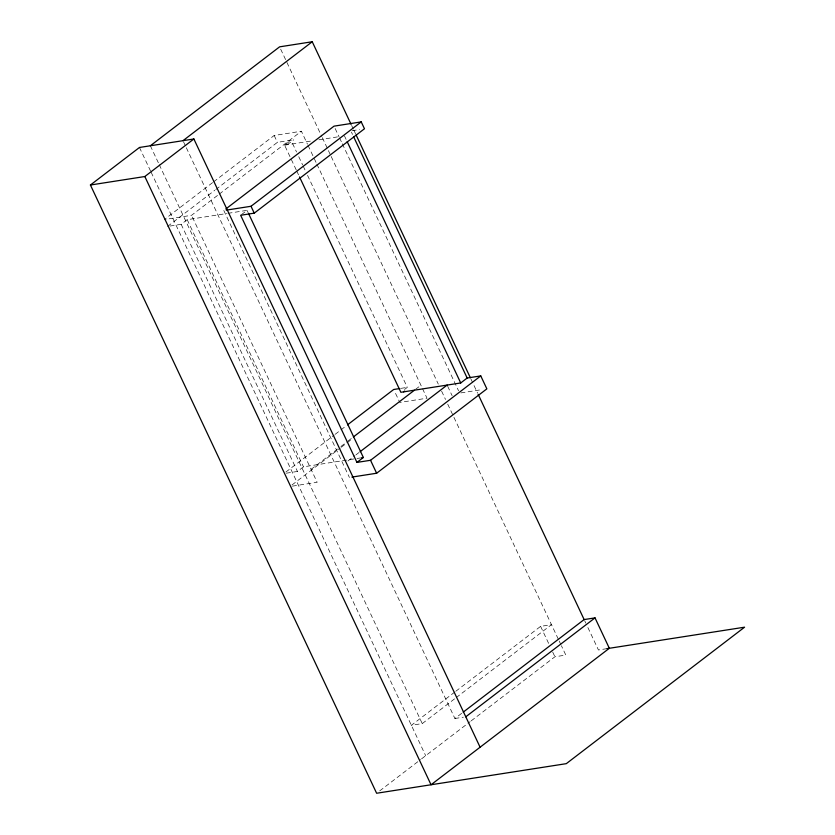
<?xml version="1.0" encoding="UTF-8"?>
<svg xmlns="http://www.w3.org/2000/svg" width="835" height="835" viewBox="0 0 835 835"><rect width="100%" height="100%" fill="white"/><g stroke="black" fill="none" stroke-linecap="round" stroke-linejoin="round"><path stroke-width="0.63" stroke-dasharray="4.17 3.13" d="M212.581 182.625L164.328 219.563L191.539 215.315L218.227 194.889M213.603 181.842L274.172 135.479L301.383 131.231L307.468 144.173M167.564 226.431L214.783 190.286M215.816 189.503L277.408 142.347L291.008 140.228L296.55 152.001M219.25 194.106L301.383 131.231M170.037 226.045L181.164 224.312L187.207 219.688L226.682 213.53M296.206 169.87L284.578 145.154L291.008 140.228M287.292 144.737L293.732 139.8M241.555 214.564L247.066 210.347L248.172 212.706M285.914 472.005L334.167 435.066M335.19 434.283L346.483 425.641M286.332 473.184L297.458 471.451L303.502 466.828L355.793 458.665M404.547 389.475L407.313 387.367L306.518 173.179M311.069 469.333L339.897 447.257M340.93 446.464L347.141 441.715M348.185 440.922L351.284 438.542M415.559 389.34L420.913 385.248M292.01 484.958L340.252 448.019M341.285 447.236L352.579 438.594M347.924 461.014L354.927 455.649M355.971 454.856L359.071 452.476M454.793 692.048L411.373 725.291L422.249 723.59L455.336 698.269M455.827 691.255L540.61 626.365L551.486 624.663L456.369 697.476M186.33 147.753L454.898 718.497L462.141 712.965M379.695 790.902L420.569 759.61M421.591 758.827L470.136 721.67M471.17 720.876L554.92 656.769L565.806 655.078L561.402 645.716M352.099 130.698L359.52 129.54M284.954 144.873L287.668 144.445M284.578 145.154L312.603 140.781M318.928 139.8L337.914 136.836M227.955 213.332L247.066 210.347M401.124 388.327L407.313 387.367M460.889 392.909L481.91 389.632M357.004 458.478L360.636 457.914M292.427 486.137L317.164 482.286L191.539 215.315M606.909 648.659L598.444 649.985L586.337 624.246M454.898 718.497L463.362 717.182M351.629 125.48L353.299 129.018M353.852 130.187L355.522 133.725M470.94 379.007L477.599 393.16M584.688 620.739L585.794 623.077M351.42 132.066L352.527 134.425M344.427 135.823L346.087 139.351M335.138 128.496L339.01 136.731M339.563 137.9L341.776 142.608M342.329 143.787L458.551 390.749M447.675 386.261L452.111 395.675M280.696 49.202L321.757 136.46M322.32 137.639L327.863 149.434M328.416 150.613L330.639 155.331M331.192 156.51L438.291 384.1M441.621 391.177L445.504 399.433M447.727 404.15L558.646 639.871M559.199 641.04L560.849 644.547M540.61 626.365L548.866 643.91M552.718 652.093L554.92 656.769M308.021 145.342L316.319 162.992M316.872 164.161L427.009 398.201L399.798 402.439L394.809 391.845M298.763 156.709L302.646 164.944M303.199 166.123L305.965 172M296.759 171.05L299.525 176.936M274.172 135.479L277.408 142.347M223.811 210.514L349.427 477.474M183.554 141.856L185.777 146.574M187.207 219.688L303.502 466.828M150.352 145.77L158.671 163.462M159.234 164.641L422.249 723.59M181.164 224.312L297.458 471.451M139.466 147.471L150.571 171.05M151.125 172.229L425.683 755.706"/><path stroke-width="1.25" d="M606.909 648.659L744.58 627.189L566.297 763.66L376.627 793.25L90.42 185.015L139.466 147.471L193.877 138.975L480.094 747.21M150.352 145.77L279.589 46.843L312.238 41.75L351.076 124.3M183.001 140.677L312.238 41.75M90.42 185.015L144.831 176.529L193.877 138.975M225.868 208.938L334.031 126.148L361.231 121.9L364.467 128.767L254.247 213.144L240.647 215.263L356.942 462.402L370.542 460.283L480.762 375.907L486.857 388.859L376.637 473.236L351.9 477.088M226.275 210.128L251.011 206.276L361.231 121.9M347.506 424.848L393.702 389.486L399.892 388.525M403.587 391.876L404.683 391.041M353.362 436.955L414.473 390.175M360.115 451.683L447.122 385.081M356.942 462.402L363.361 457.486L248.726 213.885M299.525 176.936L400.873 392.293L460.722 382.962L467.162 378.025L480.762 375.907M463.174 712.172L584.135 619.57L595.021 617.879L609.331 648.284L431.037 784.764L144.831 176.529M465.784 716.806L595.021 617.879M361.545 457.778L363.361 457.486M356.075 134.905L470.387 377.827M478.152 394.339L584.135 619.57M353.633 136.773L467.162 378.025M347.193 141.699L460.722 382.962M251.011 206.276L254.247 213.144M370.542 460.283L376.637 473.236"/></g></svg>
